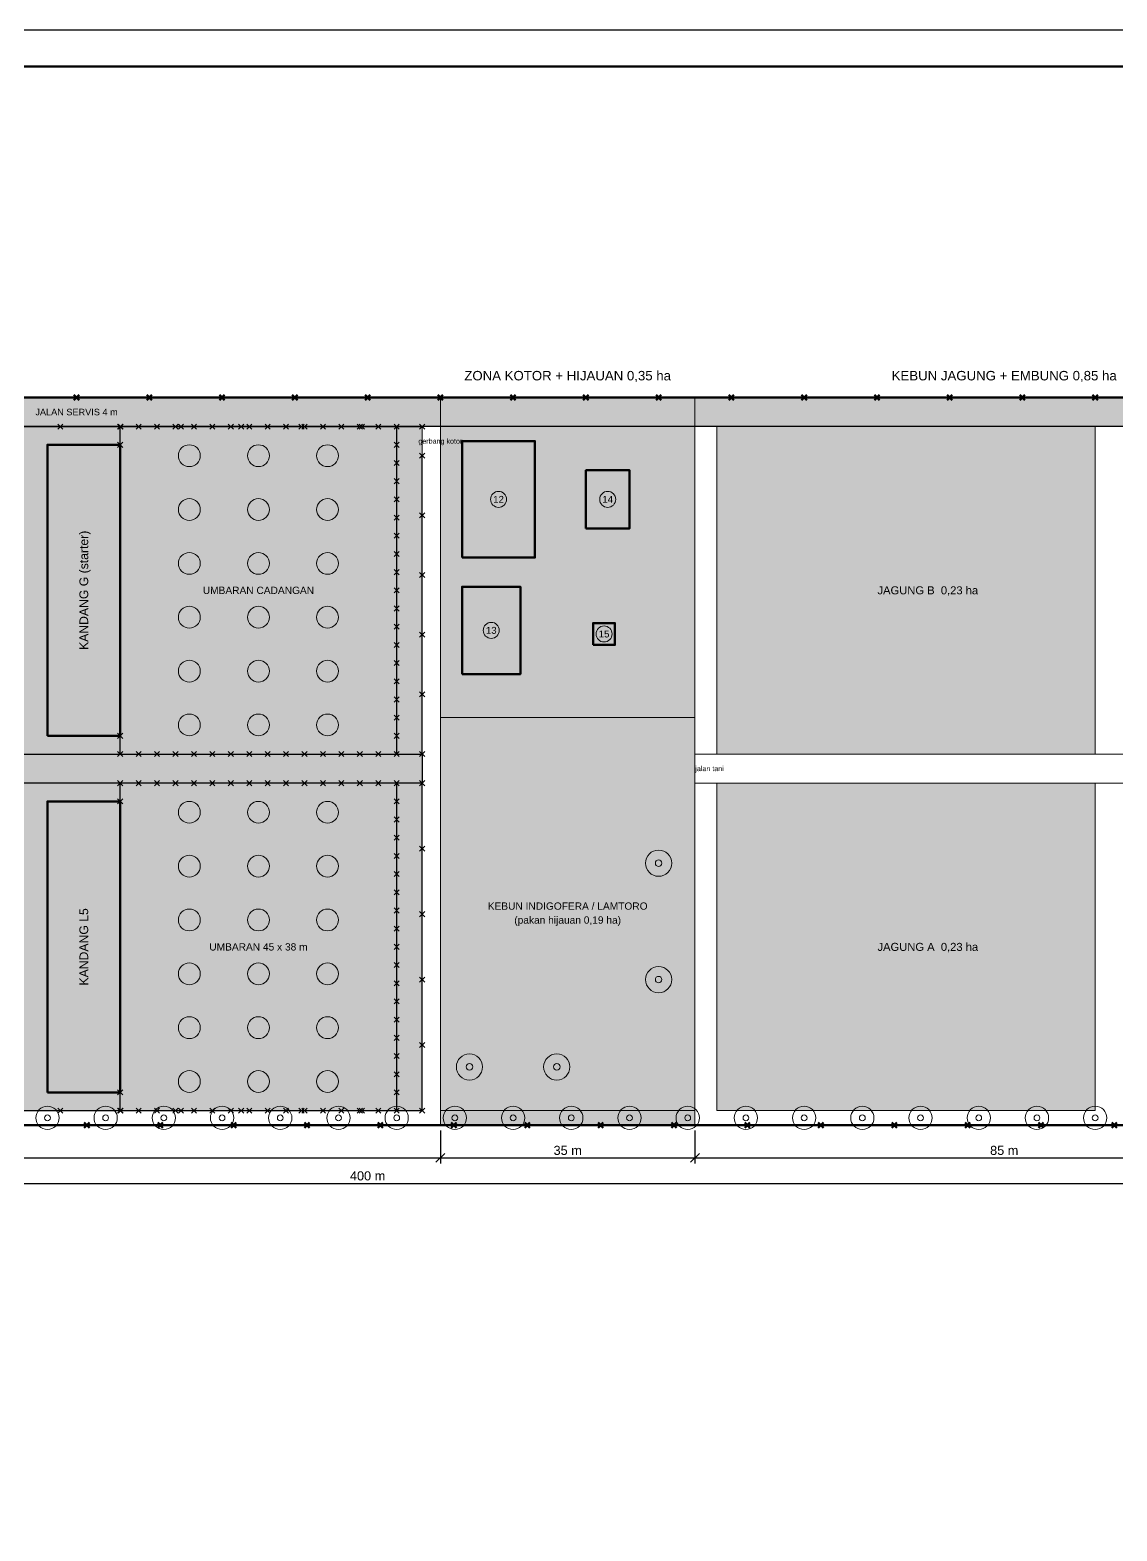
# Model space of a CAD drawing. Header units: centimetres. Extents: x 0 to 128320, y 0 to 42050.
# Drawn here: x 21861 to 36800, y 21423 to 42050 of the extents above; entities that cross this region are included whole.
import ezdxf
from ezdxf.enums import TextEntityAlignment as Align

# ---------------------------------------------------------------- set-up
doc = ezdxf.new("R2010")
doc.units = ezdxf.units.CM
for name, color, linetype, lineweight in [('A-DIM', 140, 'CONTINUOUS', 13), ('A-FRAME', 7, 'CONTINUOUS', 50), ('A-HATCH', 8, 'CONTINUOUS', 9), ('A-JALAN', 8, 'CONTINUOUS', 25), ('A-LANSKAP', 82, 'CONTINUOUS', 13), ('A-PAGAR', 94, 'CONTINUOUS', 25), ('A-STRUKTUR', 7, 'CONTINUOUS', 50), ('A-TEKS', 7, 'CONTINUOUS', 18)]:
    doc.layers.add(name, color=color, linetype=linetype, lineweight=lineweight)
doc.styles.add('ARIAL', font='arial.ttf')
doc.dimstyles.new('D500', dxfattribs={"dimtxt": 125, "dimasz": 100, "dimexe": 75, "dimexo": 75, "dimgap": 40, "dimtad": 1, "dimdec": 0, "dimtxsty": 'ARIAL', "dimtsz": 60, "dimcen": 2.5, "dimclrd": 140, "dimclre": 140, "dimclrt": 250, "dimazin": 3, "dimtfac": 1, "dimtmove": 0, "dimatfit": 3})

msp = doc.modelspace()

# ---------------------------------------------------------------- hatches: boundary and pattern name
at = {"layer": 'A-HATCH', "true_color": 0xd6d8d6}
h = msp.add_hatch(color=8, dxfattribs=at)
h.dxf.hatch_style = 1
h.paths.add_polyline_path([(6500, 36600), (6500, 37000), (39500, 37000), (39500, 36600)])
at = {"layer": 'A-HATCH', "true_color": 0xeee4d6}
h = msp.add_hatch(color=8, dxfattribs=at)
h.dxf.hatch_style = 1
h.paths.add_polyline_path([(27500, 27000), (27500, 37000), (31000, 37000), (31000, 27000)])
at = {"layer": 'A-HATCH', "true_color": 0xecf2e6}
h = msp.add_hatch(color=8, dxfattribs=at)
h.dxf.hatch_style = 1
h.paths.add_polyline_path([(11500, 27200), (11500, 36600), (27250, 36600), (27250, 27200)])
at = {"layer": 'A-HATCH', "true_color": 0xdeeece}
h = msp.add_hatch(color=8, dxfattribs=at)
h.dxf.hatch_style = 1
h.paths.add_polyline_path([(23100, 32100), (23100, 36600), (26900, 36600), (26900, 32100)])
at = {"layer": 'A-HATCH', "true_color": 0xf6eaac}
h = msp.add_hatch(color=8, dxfattribs=at)
h.dxf.hatch_style = 1
h.paths.add_polyline_path([(31300, 32100), (31300, 36600), (36500, 36600), (36500, 32100)])
at = {"layer": 'A-HATCH', "true_color": 0xf6deba}
h = msp.add_hatch(color=8, dxfattribs=at)
h.dxf.hatch_style = 1
h.paths.add_polyline_path([(22100, 32350), (22100, 36350), (23100, 36350), (23100, 32350)])
at = {"layer": 'A-HATCH', "true_color": 0xecd6b4}
h = msp.add_hatch(color=8, dxfattribs=at)
h.dxf.hatch_style = 1
h.paths.add_polyline_path([(27800, 34800), (27800, 36400), (28800, 36400), (28800, 34800)])
h = msp.add_hatch(color=8, dxfattribs=at)
h.dxf.hatch_style = 1
h.paths.add_polyline_path([(29500, 35200), (29500, 36000), (30100, 36000), (30100, 35200)])
h = msp.add_hatch(color=8, dxfattribs=at)
h.dxf.hatch_style = 1
h.paths.add_polyline_path([(27800, 33200), (27800, 34400), (28600, 34400), (28600, 33200)])
h = msp.add_hatch(color=8, dxfattribs=at)
h.dxf.hatch_style = 1
h.paths.add_polyline_path([(29600, 33600), (29600, 33900), (29900, 33900), (29900, 33600)])
at = {"layer": 'A-HATCH', "true_color": 0xc8e2bc}
h = msp.add_hatch(color=8, dxfattribs=at)
h.dxf.hatch_style = 1
h.paths.add_polyline_path([(27500, 27200), (27500, 32600), (31000, 32600), (31000, 27200)])
at = {"layer": 'A-HATCH', "true_color": 0xd6d8d6}
h = msp.add_hatch(color=8, dxfattribs=at)
h.dxf.hatch_style = 1
h.paths.add_polyline_path([(11500, 31700), (11500, 32100), (27250, 32100), (27250, 31700)])
at = {"layer": 'A-HATCH', "true_color": 0xdeeece}
h = msp.add_hatch(color=8, dxfattribs=at)
h.dxf.hatch_style = 1
h.paths.add_polyline_path([(23100, 27200), (23100, 31700), (26900, 31700), (26900, 27200)])
at = {"layer": 'A-HATCH', "true_color": 0xf6eaac}
h = msp.add_hatch(color=8, dxfattribs=at)
h.dxf.hatch_style = 1
h.paths.add_polyline_path([(31300, 27200), (31300, 31700), (36500, 31700), (36500, 27200)])
at = {"layer": 'A-HATCH', "true_color": 0xcdd6d2}
h = msp.add_hatch(color=8, dxfattribs=at)
h.dxf.hatch_style = 1
h.paths.add_polyline_path([(22100, 27450), (22100, 31450), (23100, 31450), (23100, 27450)])

# ---------------------------------------------------------------- linework, layer by layer
at = {"layer": 'A-FRAME'}
for p, q in [((22465, 36965), (22535, 37035)), ((22465, 37035), (22535, 36965)), ((23465, 36965), (23535, 37035)), ((23465, 37035), (23535, 36965)), ((24465, 36965), (24535, 37035)), ((24465, 37035), (24535, 36965)), ((25465, 36965), (25535, 37035)), ((25465, 37035), (25535, 36965)), ((26465, 36965), (26535, 37035)), ((26465, 37035), (26535, 36965)), ((27465, 36965), (27535, 37035)), ((27465, 37035), (27535, 36965)), ((28465, 36965), (28535, 37035)), ((28465, 37035), (28535, 36965)), ((29465, 36965), (29535, 37035)), ((29465, 37035), (29535, 36965)), ((30465, 36965), (30535, 37035)), ((30465, 37035), (30535, 36965)), ((31465, 36965), (31535, 37035)), ((31465, 37035), (31535, 36965)), ((32465, 36965), (32535, 37035)), ((32465, 37035), (32535, 36965)), ((33465, 36965), (33535, 37035)), ((33465, 37035), (33535, 36965)), ((34465, 36965), (34535, 37035)), ((34465, 37035), (34535, 36965)), ((35465, 36965), (35535, 37035)), ((35465, 37035), (35535, 36965)), ((36465, 36965), (36535, 37035)), ((36465, 37035), (36535, 36965)), ((22606.2, 26965), (22676.2, 27035)), ((22606.2, 27035), (22676.2, 26965)), ((23615, 26965), (23685, 27035)), ((23615, 27035), (23685, 26965)), ((24623.8, 26965), (24693.8, 27035)), ((24623.8, 27035), (24693.8, 26965)), ((25632.6, 26965), (25702.6, 27035)), ((25632.6, 27035), (25702.6, 26965)), ((26641.5, 26965), (26711.5, 27035)), ((26641.5, 27035), (26711.5, 26965)), ((27650.3, 26965), (27720.3, 27035)), ((27650.3, 27035), (27720.3, 26965)), ((28659.1, 26965), (28729.1, 27035)), ((28659.1, 27035), (28729.1, 26965)), ((29667.9, 26965), (29737.9, 27035)), ((29667.9, 27035), (29737.9, 26965)), ((30676.8, 26965), (30746.8, 27035)), ((30676.8, 27035), (30746.8, 26965)), ((31685.6, 26965), (31755.6, 27035)), ((31685.6, 27035), (31755.6, 26965)), ((32694.4, 26965), (32764.4, 27035)), ((32694.4, 27035), (32764.4, 26965)), ((33703.2, 26965), (33773.2, 27035)), ((33703.2, 27035), (33773.2, 26965)), ((34712.1, 26965), (34782.1, 27035)), ((34712.1, 27035), (34782.1, 26965)), ((35720.9, 26965), (35790.9, 27035)), ((35720.9, 27035), (35790.9, 26965)), ((36729.7, 26965), (36799.7, 27035)), ((36729.7, 27035), (36799.7, 26965))]:
    msp.add_line(p, q, dxfattribs=at)
at = {"layer": 'A-FRAME', "lineweight": 25}
msp.add_lwpolyline([(0, 0), (59450, 0), (59450, 42050), (0, 42050)], close=True, dxfattribs=at)
at = {"layer": 'A-FRAME'}
msp.add_lwpolyline([(500, 500), (58950, 500), (58950, 41550), (500, 41550)], close=True, dxfattribs=at)
for points in [[(6500, 37000), (41500, 37000)], [(6500, 31600), (6500, 27000), (40800, 27000)]]:
    msp.add_lwpolyline(points, dxfattribs=at)
at = {"layer": 'A-HATCH'}
for points in [[(27500, 27000), (27500, 37000), (31000, 37000), (31000, 27000)], [(11500, 27200), (11500, 36600), (27250, 36600), (27250, 27200)]]:
    msp.add_lwpolyline(points, close=True, dxfattribs=at)
at = {"layer": 'A-JALAN'}
for points in [[(6500, 36600), (6500, 37000), (39500, 37000), (39500, 36600)], [(11500, 31700), (11500, 32100), (27250, 32100), (27250, 31700)]]:
    msp.add_lwpolyline(points, close=True, dxfattribs=at)
at = {"layer": 'A-LANSKAP'}
for points in [[(23100, 32100), (23100, 36600), (26900, 36600), (26900, 32100)], [(31300, 32100), (31300, 36600), (36500, 36600), (36500, 32100)], [(27500, 27200), (27500, 32600), (31000, 32600), (31000, 27200)], [(31000, 31700), (31000, 32100), (39500, 32100), (39500, 31700)], [(23100, 27200), (23100, 31700), (26900, 31700), (26900, 27200)], [(31300, 27200), (31300, 31700), (36500, 31700), (36500, 27200)]]:
    msp.add_lwpolyline(points, close=True, dxfattribs=at)
for centre, radius in [((24050, 36200), 150), ((25000, 36200), 150), ((25950, 36200), 150), ((24050, 35460), 150), ((25000, 35460), 150), ((25950, 35460), 150), ((24050, 34720), 150), ((25000, 34720), 150), ((25950, 34720), 150), ((24050, 33980), 150), ((25000, 33980), 150), ((25950, 33980), 150), ((24050, 33240), 150), ((25000, 33240), 150), ((25950, 33240), 150), ((24050, 32500), 150), ((25000, 32500), 150), ((25950, 32500), 150), ((24050, 31300), 150), ((25000, 31300), 150), ((25950, 31300), 150), ((30500, 30600), 180), ((24050, 30560), 150), ((25000, 30560), 150), ((25950, 30560), 150), ((30500, 30600), 45), ((24050, 29820), 150), ((25000, 29820), 150), ((25950, 29820), 150), ((24050, 29080), 150), ((25000, 29080), 150), ((25950, 29080), 150), ((30500, 29000), 180), ((30500, 29000), 45), ((24050, 28340), 150), ((25000, 28340), 150), ((25950, 28340), 150), ((27900, 27800), 180), ((29100, 27800), 180), ((24050, 27600), 150), ((25000, 27600), 150), ((25950, 27600), 150), ((27900, 27800), 45), ((29100, 27800), 45), ((22100, 27100), 160), ((22900, 27100), 160), ((23700, 27100), 160), ((24500, 27100), 160), ((25300, 27100), 160), ((26100, 27100), 160), ((26900, 27100), 160), ((27700, 27100), 160), ((28500, 27100), 160), ((29300, 27100), 160), ((30100, 27100), 160), ((30900, 27100), 160), ((31700, 27100), 160), ((32500, 27100), 160), ((33300, 27100), 160), ((34100, 27100), 160), ((34900, 27100), 160), ((35700, 27100), 160), ((36500, 27100), 160), ((22100, 27100), 40), ((22900, 27100), 40), ((23700, 27100), 40), ((24500, 27100), 40), ((25300, 27100), 40), ((26100, 27100), 40), ((26900, 27100), 40), ((27700, 27100), 40), ((28500, 27100), 40), ((29300, 27100), 40), ((30100, 27100), 40), ((30900, 27100), 40), ((31700, 27100), 40), ((32500, 27100), 40), ((33300, 27100), 40), ((34100, 27100), 40), ((34900, 27100), 40), ((35700, 27100), 40), ((36500, 27100), 40)]:
    msp.add_circle(centre, radius, dxfattribs=at)
at = {"layer": 'A-PAGAR'}
for p, q in [((22241.3, 36565), (22311.3, 36635)), ((22241.3, 36635), (22311.3, 36565)), ((23065, 36565), (23135, 36635)), ((23065, 36635), (23135, 36565)), ((23065, 36565), (23135, 36635)), ((23065, 36635), (23135, 36565)), ((23070.3, 36565), (23140.3, 36635)), ((23070.3, 36635), (23140.3, 36565)), ((23318.3, 36565), (23388.3, 36635)), ((23318.3, 36635), (23388.3, 36565)), ((23571.7, 36565), (23641.7, 36635)), ((23571.7, 36635), (23641.7, 36565)), ((23825, 36565), (23895, 36635)), ((23825, 36635), (23895, 36565)), ((23899.2, 36565), (23969.2, 36635)), ((23899.2, 36635), (23969.2, 36565)), ((24078.3, 36565), (24148.3, 36635)), ((24078.3, 36635), (24148.3, 36565)), ((24331.7, 36565), (24401.7, 36635)), ((24331.7, 36635), (24401.7, 36565)), ((24585, 36565), (24655, 36635)), ((24585, 36635), (24655, 36565)), ((24728.2, 36565), (24798.2, 36635)), ((24728.2, 36635), (24798.2, 36565)), ((24838.3, 36565), (24908.3, 36635)), ((24838.3, 36635), (24908.3, 36565)), ((25091.7, 36565), (25161.7, 36635)), ((25091.7, 36635), (25161.7, 36565)), ((25345, 36565), (25415, 36635)), ((25345, 36635), (25415, 36565)), ((25557.1, 36565), (25627.1, 36635)), ((25557.1, 36635), (25627.1, 36565)), ((25598.3, 36565), (25668.3, 36635)), ((25598.3, 36635), (25668.3, 36565)), ((25851.7, 36565), (25921.7, 36635)), ((25851.7, 36635), (25921.7, 36565)), ((26105, 36565), (26175, 36635)), ((26105, 36635), (26175, 36565)), ((26358.3, 36565), (26428.3, 36635)), ((26358.3, 36635), (26428.3, 36565)), ((26386.1, 36565), (26456.1, 36635)), ((26386.1, 36635), (26456.1, 36565)), ((26611.7, 36565), (26681.7, 36635)), ((26611.7, 36635), (26681.7, 36565)), ((26865, 36565), (26935, 36635)), ((26865, 36635), (26935, 36565)), ((26865, 36565), (26935, 36635)), ((26865, 36635), (26935, 36565)), ((27215, 36565), (27285, 36635)), ((27215, 36635), (27285, 36565)), ((23065, 36315), (23135, 36385)), ((23065, 36385), (23135, 36315)), ((26865, 36315), (26935, 36385)), ((26865, 36385), (26935, 36315)), ((26865, 36065), (26935, 36135)), ((26865, 36135), (26935, 36065)), ((27215, 36165), (27285, 36235)), ((27215, 36235), (27285, 36165)), ((26865, 35815), (26935, 35885)), ((26865, 35885), (26935, 35815)), ((26865, 35565), (26935, 35635)), ((26865, 35635), (26935, 35565)), ((26865, 35315), (26935, 35385)), ((26865, 35385), (26935, 35315)), ((27215, 35345), (27285, 35415)), ((27215, 35415), (27285, 35345)), ((26865, 35065), (26935, 35135)), ((26865, 35135), (26935, 35065)), ((26865, 34815), (26935, 34885)), ((26865, 34885), (26935, 34815)), ((26865, 34565), (26935, 34635)), ((26865, 34635), (26935, 34565)), ((27215, 34525), (27285, 34595)), ((27215, 34595), (27285, 34525)), ((26865, 34315), (26935, 34385)), ((26865, 34385), (26935, 34315)), ((26865, 34065), (26935, 34135)), ((26865, 34135), (26935, 34065)), ((26865, 33815), (26935, 33885)), ((26865, 33885), (26935, 33815)), ((26865, 33565), (26935, 33635)), ((26865, 33635), (26935, 33565)), ((27215, 33705), (27285, 33775)), ((27215, 33775), (27285, 33705)), ((26865, 33315), (26935, 33385)), ((26865, 33385), (26935, 33315)), ((26865, 33065), (26935, 33135)), ((26865, 33135), (26935, 33065)), ((26865, 32815), (26935, 32885)), ((26865, 32885), (26935, 32815)), ((27215, 32885), (27285, 32955)), ((27215, 32955), (27285, 32885)), ((26865, 32565), (26935, 32635)), ((26865, 32635), (26935, 32565)), ((23065, 32315), (23135, 32385)), ((23065, 32385), (23135, 32315)), ((26865, 32315), (26935, 32385)), ((26865, 32385), (26935, 32315)), ((23065, 32065), (23135, 32135)), ((23065, 32135), (23135, 32065)), ((23065, 32065), (23135, 32135)), ((23065, 32135), (23135, 32065)), ((23318.3, 32065), (23388.3, 32135)), ((23318.3, 32135), (23388.3, 32065)), ((23571.7, 32065), (23641.7, 32135)), ((23571.7, 32135), (23641.7, 32065)), ((23825, 32065), (23895, 32135)), ((23825, 32135), (23895, 32065)), ((24078.3, 32065), (24148.3, 32135)), ((24078.3, 32135), (24148.3, 32065)), ((24331.7, 32065), (24401.7, 32135)), ((24331.7, 32135), (24401.7, 32065)), ((24585, 32065), (24655, 32135)), ((24585, 32135), (24655, 32065)), ((24838.3, 32065), (24908.3, 32135)), ((24838.3, 32135), (24908.3, 32065)), ((25091.7, 32065), (25161.7, 32135)), ((25091.7, 32135), (25161.7, 32065)), ((25345, 32065), (25415, 32135)), ((25345, 32135), (25415, 32065)), ((25598.3, 32065), (25668.3, 32135)), ((25598.3, 32135), (25668.3, 32065)), ((25851.7, 32065), (25921.7, 32135)), ((25851.7, 32135), (25921.7, 32065)), ((26105, 32065), (26175, 32135)), ((26105, 32135), (26175, 32065)), ((26358.3, 32065), (26428.3, 32135)), ((26358.3, 32135), (26428.3, 32065)), ((26611.7, 32065), (26681.7, 32135)), ((26611.7, 32135), (26681.7, 32065)), ((26865, 32065), (26935, 32135)), ((26865, 32135), (26935, 32065)), ((26865, 32065), (26935, 32135)), ((26865, 32135), (26935, 32065)), ((27215, 32065), (27285, 32135)), ((27215, 32135), (27285, 32065)), ((23065, 31665), (23135, 31735)), ((23065, 31735), (23135, 31665)), ((23065, 31665), (23135, 31735)), ((23065, 31735), (23135, 31665)), ((23318.3, 31665), (23388.3, 31735)), ((23318.3, 31735), (23388.3, 31665)), ((23571.7, 31665), (23641.7, 31735)), ((23571.7, 31735), (23641.7, 31665)), ((23825, 31665), (23895, 31735)), ((23825, 31735), (23895, 31665)), ((24078.3, 31665), (24148.3, 31735)), ((24078.3, 31735), (24148.3, 31665)), ((24331.7, 31665), (24401.7, 31735)), ((24331.7, 31735), (24401.7, 31665)), ((24585, 31665), (24655, 31735)), ((24585, 31735), (24655, 31665)), ((24838.3, 31665), (24908.3, 31735)), ((24838.3, 31735), (24908.3, 31665)), ((25091.7, 31665), (25161.7, 31735)), ((25091.7, 31735), (25161.7, 31665)), ((25345, 31665), (25415, 31735)), ((25345, 31735), (25415, 31665)), ((25598.3, 31665), (25668.3, 31735)), ((25598.3, 31735), (25668.3, 31665)), ((25851.7, 31665), (25921.7, 31735)), ((25851.7, 31735), (25921.7, 31665)), ((26105, 31665), (26175, 31735)), ((26105, 31735), (26175, 31665)), ((26358.3, 31665), (26428.3, 31735)), ((26358.3, 31735), (26428.3, 31665)), ((26611.7, 31665), (26681.7, 31735)), ((26611.7, 31735), (26681.7, 31665)), ((26865, 31665), (26935, 31735)), ((26865, 31735), (26935, 31665)), ((26865, 31665), (26935, 31735)), ((26865, 31735), (26935, 31665)), ((27215, 31665), (27285, 31735)), ((27215, 31735), (27285, 31665)), ((23065, 31415), (23135, 31485)), ((23065, 31485), (23135, 31415)), ((26865, 31415), (26935, 31485)), ((26865, 31485), (26935, 31415)), ((26865, 31165), (26935, 31235)), ((26865, 31235), (26935, 31165)), ((26865, 30915), (26935, 30985)), ((26865, 30985), (26935, 30915)), ((26865, 30665), (26935, 30735)), ((26865, 30735), (26935, 30665)), ((27215, 30765), (27285, 30835)), ((27215, 30835), (27285, 30765)), ((26865, 30415), (26935, 30485)), ((26865, 30485), (26935, 30415)), ((26865, 30165), (26935, 30235)), ((26865, 30235), (26935, 30165)), ((26865, 29915), (26935, 29985)), ((26865, 29985), (26935, 29915)), ((27215, 29865), (27285, 29935)), ((27215, 29935), (27285, 29865)), ((26865, 29665), (26935, 29735)), ((26865, 29735), (26935, 29665)), ((26865, 29415), (26935, 29485)), ((26865, 29485), (26935, 29415)), ((26865, 29165), (26935, 29235)), ((26865, 29235), (26935, 29165)), ((26865, 28915), (26935, 28985)), ((26865, 28985), (26935, 28915)), ((27215, 28965), (27285, 29035)), ((27215, 29035), (27285, 28965)), ((26865, 28665), (26935, 28735)), ((26865, 28735), (26935, 28665)), ((26865, 28415), (26935, 28485)), ((26865, 28485), (26935, 28415)), ((26865, 28165), (26935, 28235)), ((26865, 28235), (26935, 28165)), ((27215, 28065), (27285, 28135)), ((27215, 28135), (27285, 28065)), ((26865, 27915), (26935, 27985)), ((26865, 27985), (26935, 27915)), ((26865, 27665), (26935, 27735)), ((26865, 27735), (26935, 27665)), ((23065, 27415), (23135, 27485)), ((23065, 27485), (23135, 27415)), ((26865, 27415), (26935, 27485)), ((26865, 27485), (26935, 27415)), ((22241.3, 27165), (22311.3, 27235)), ((22241.3, 27235), (22311.3, 27165)), ((23065, 27165), (23135, 27235)), ((23065, 27235), (23135, 27165)), ((23065, 27165), (23135, 27235)), ((23065, 27235), (23135, 27165)), ((23070.3, 27165), (23140.3, 27235)), ((23070.3, 27235), (23140.3, 27165)), ((23318.3, 27165), (23388.3, 27235)), ((23318.3, 27235), (23388.3, 27165)), ((23571.7, 27165), (23641.7, 27235)), ((23571.7, 27235), (23641.7, 27165)), ((23825, 27165), (23895, 27235)), ((23825, 27235), (23895, 27165)), ((23899.2, 27165), (23969.2, 27235)), ((23899.2, 27235), (23969.2, 27165)), ((24078.3, 27165), (24148.3, 27235)), ((24078.3, 27235), (24148.3, 27165)), ((24331.7, 27165), (24401.7, 27235)), ((24331.7, 27235), (24401.7, 27165)), ((24585, 27165), (24655, 27235)), ((24585, 27235), (24655, 27165)), ((24728.2, 27165), (24798.2, 27235)), ((24728.2, 27235), (24798.2, 27165)), ((24838.3, 27165), (24908.3, 27235)), ((24838.3, 27235), (24908.3, 27165)), ((25091.7, 27165), (25161.7, 27235)), ((25091.7, 27235), (25161.7, 27165)), ((25345, 27165), (25415, 27235)), ((25345, 27235), (25415, 27165)), ((25557.1, 27165), (25627.1, 27235)), ((25557.1, 27235), (25627.1, 27165)), ((25598.3, 27165), (25668.3, 27235)), ((25598.3, 27235), (25668.3, 27165)), ((25851.7, 27165), (25921.7, 27235)), ((25851.7, 27235), (25921.7, 27165)), ((26105, 27165), (26175, 27235)), ((26105, 27235), (26175, 27165)), ((26358.3, 27165), (26428.3, 27235)), ((26358.3, 27235), (26428.3, 27165)), ((26386.1, 27165), (26456.1, 27235)), ((26386.1, 27235), (26456.1, 27165)), ((26611.7, 27165), (26681.7, 27235)), ((26611.7, 27235), (26681.7, 27165)), ((26865, 27165), (26935, 27235)), ((26865, 27235), (26935, 27165)), ((26865, 27165), (26935, 27235)), ((26865, 27235), (26935, 27165)), ((27215, 27165), (27285, 27235)), ((27215, 27235), (27285, 27165)), ((27215, 27165), (27285, 27235)), ((27215, 27235), (27285, 27165))]:
    msp.add_line(p, q, dxfattribs=at)
for points in [[(11500, 34400), (11500, 36600), (27250, 36600)], [(23100, 32100), (26900, 32100), (26900, 36600), (23100, 36600)], [(23100, 36350), (23100, 36600)], [(27250, 32100), (27250, 36200)], [(23100, 32100), (23100, 32350)], [(23100, 27200), (26900, 27200), (26900, 31700), (23100, 31700)], [(23100, 31450), (23100, 31700)], [(27250, 27200), (27250, 31700)], [(11500, 30800), (11500, 27200), (27250, 27200)], [(23100, 27200), (23100, 27450)]]:
    msp.add_lwpolyline(points, dxfattribs=at)
at = {"layer": 'A-STRUKTUR'}
for points in [[(22100, 32350), (22100, 36350), (23100, 36350), (23100, 32350)], [(27800, 34800), (27800, 36400), (28800, 36400), (28800, 34800)], [(29500, 35200), (29500, 36000), (30100, 36000), (30100, 35200)], [(27800, 33200), (27800, 34400), (28600, 34400), (28600, 33200)], [(29600, 33600), (29600, 33900), (29900, 33900), (29900, 33600)], [(22100, 27450), (22100, 31450), (23100, 31450), (23100, 27450)]]:
    msp.add_lwpolyline(points, close=True, dxfattribs=at)
at = {"layer": 'A-TEKS'}
for centre in [(28300, 35600), (29800, 35600), (28200, 33800), (29750, 33750)]:
    msp.add_circle(centre, 110, dxfattribs=at)

# ---------------------------------------------------------------- texts
at = {"layer": 'A-TEKS', "style": 'ARIAL'}
for s, height, p in [('ZONA KOTOR + HIJAUAN 0,35 ha', 130, (29250, 37300)), ('KEBUN JAGUNG + EMBUNG 0,85 ha', 130, (35250, 37300)), ('JALAN SERVIS 4 m', 90, (22500, 36800)), ('gerbang kotor', 70, (27500, 36400)), ('12', 95, (28300, 35600)), ('14', 95, (29800, 35600)), ('UMBARAN CADANGAN', 100, (25000, 34350)), ('JAGUNG B  0,23 ha', 110, (34200, 34350)), ('13', 95, (28200, 33800)), ('15', 95, (29750, 33750)), ('jalan tani', 70, (31200, 31900)), ('UMBARAN 45 x 38 m', 100, (25000, 29450)), ('JAGUNG A  0,23 ha', 110, (34200, 29450))]:
    msp.add_text(s, height=height, dxfattribs=at).set_placement(p, align=Align.MIDDLE_CENTER)
for s, p in [('KANDANG G (starter)', (22600, 34350)), ('KANDANG L5', (22600, 29450))]:
    msp.add_text(s, height=120, rotation=90, dxfattribs=at).set_placement(p, align=Align.MIDDLE_CENTER)
at = {"layer": 'A-TEKS', "insert": (29250, 29900), "char_height": 100, "attachment_point": 5, "line_spacing_factor": 1.15, "style": 'ARIAL'}
msp.add_mtext('KEBUN INDIGOFERA / LAMTORO\\P(pakan hijauan 0,19 ha)', dxfattribs=at)

# ---------------------------------------------------------------- dimensions: what is measured, and where the dimension line sits
at = {"layer": 'A-DIM'}
for base, p1, p2, text in [((6500, 26200), (6500, 27000), (46500, 27000), '400 m'), ((11500, 26550), (11500, 27000), (27500, 27000), '160 m'), ((27500, 26550), (27500, 27000), (31000, 27000), '35 m'), ((31000, 26550), (31000, 27000), (39500, 27000), '85 m')]:
    msp.add_linear_dim(base=base, p1=p1, p2=p2, text=text, dimstyle='D500', dxfattribs=at).render()

doc.saveas('drawing.dxf')
